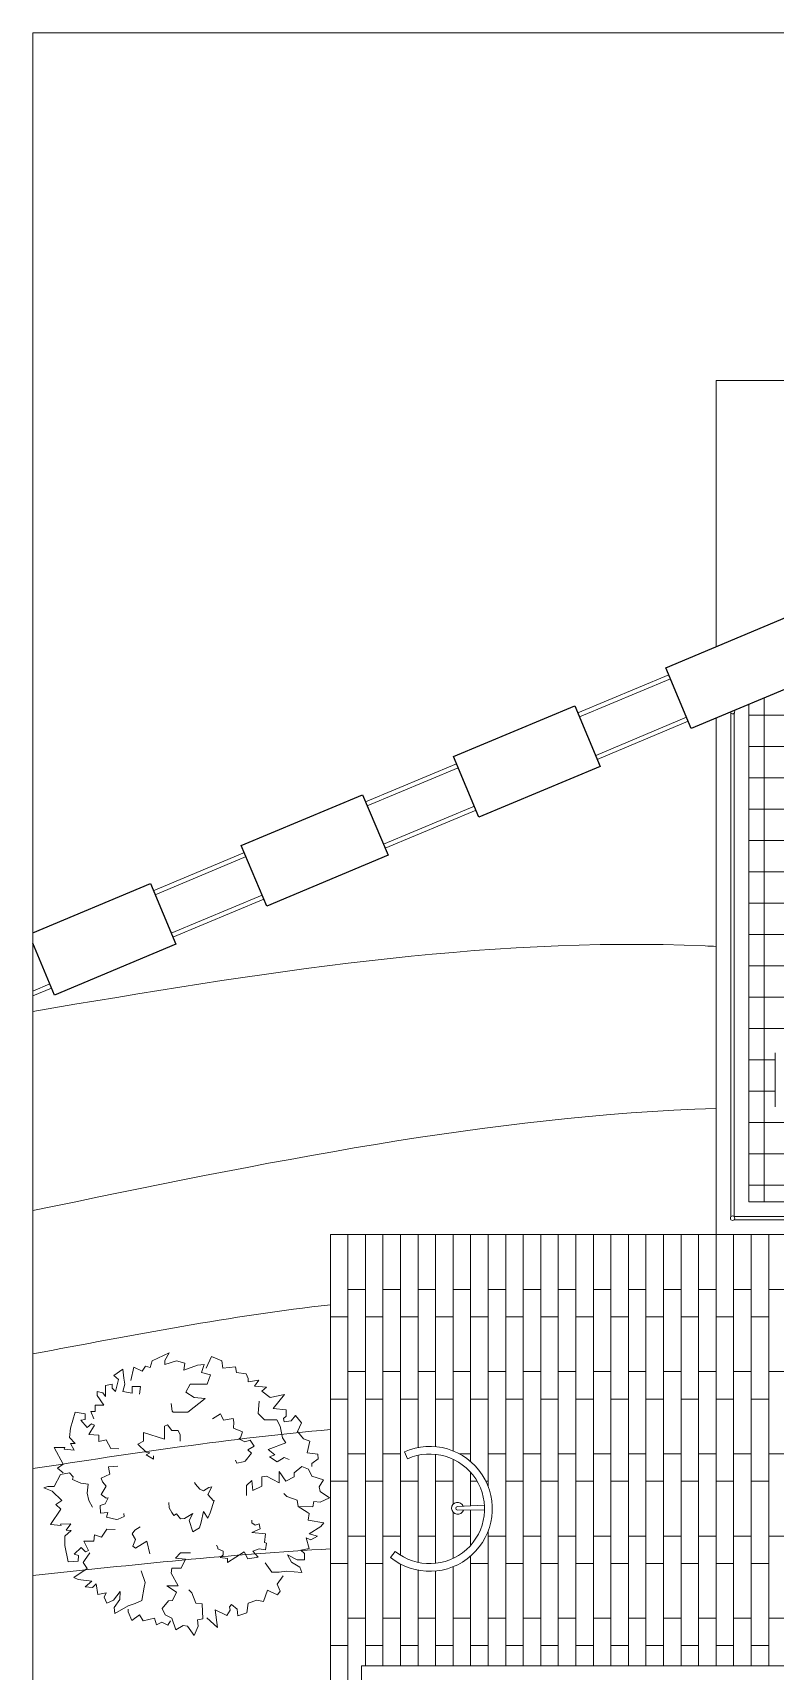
# Model space of a CAD drawing. Header units: millimetres. Extents: x 19901 to 59163, y 13732 to 30178.
# Drawn here: x 26307 to 26985, y 16444 to 17939 of the extents above; entities that cross this region are included whole.
import ezdxf

# ---------------------------------------------------------------- set-up
doc = ezdxf.new("R2010")
doc.units = ezdxf.units.MM
doc.layers.get('0').update_dxf_attribs({"lineweight": 18})
for name, color, linetype, lineweight in [('A-FURN', 8, 'Continuous', 13), ('Curve di livello', 6, 'Continuous', 9), ('MURO', 1, 'Continuous', 25), ('Pavimentazione esterna', 51, 'Continuous', 15), ('Verde', 86, 'Continuous', 5), ('Vetro', 150, 'Continuous', 15), ('Wall', 255, 'Continuous', 20)]:
    doc.layers.add(name, color=color, linetype=linetype, lineweight=lineweight)

msp = doc.modelspace()

# ---------------------------------------------------------------- hatches: boundary and pattern name
at = {"layer": 'Pavimentazione esterna'}
h = msp.add_hatch(dxfattribs=at)
h.set_pattern_fill('ANSI37', color=256, scale=9, angle=45)
h.paths.add_polyline_path([(27352.7, 17422.1), (27356.1, 17422.1), (27356.1, 17424.8), (27356.1, 17489.3), (27356.1, 17492), (27295.8, 17466.7), (27293.1, 17473.2), (27210.1, 17438.4), (27212.8, 17432), (27102.1, 17385.6), (27099.4, 17392.1), (27057.9, 17374.7), (27289.4, 17367.1), (27289.4, 17372.1), (27322.6, 17372.1), (27322.6, 17391.9, -0.704719), (27322.4, 17402.2, -1.202589), (27326.3, 17402.2, -0.704719), (27326.1, 17391.9), (27326.1, 17372.1), (27352.4, 17372.1)])
h.paths.add_polyline_path([(27359.6, 17177.7), (27356.1, 17177.7), (27356.1, 17173.9), (27283.7, 17173.9, 0.399072), (27356.1, 17105.2), (27359.6, 17105.2)])
h.paths.add_polyline_path([(27057.9, 17374.7), (27016.4, 17357.3), (27019.1, 17350.9), (26961.1, 17326.6), (26961.1, 17047.2), (27057.9, 17047.2)])
h.paths.add_polyline_path([(27266.5, 17367.9), (27057.9, 17374.7), (27057.9, 17047.2), (27256, 17047.2)])
h.paths.add_polyline_path([(27241.2, 17248.7, -1), (27081.2, 17248.7, -1)], flags=16)
h.paths.add_polyline_path([(27230.3, 17248.7, -1), (27092.1, 17248.7, -1)], flags=0)
h = msp.add_hatch(dxfattribs=at)
h.set_pattern_fill('ANSI37', color=256, scale=9, angle=45)
h.paths.add_polyline_path([(27057.9, 17047.2), (26961.1, 17047.2), (26961.1, 16872.6), (27057.9, 16872.6)])
h.paths.add_polyline_path([(27037.1, 17012.6), (27037.1, 17008.4), (27038.2, 17008.4), (27038.2, 16961.1), (27037.1, 16961.1), (27037.1, 16956.9), (26986.4, 16956.9), (26986.4, 16958.9), (26986.4, 16959.3), (26985.1, 16959.3), (26985.1, 17008.5), (26986.4, 17008.5), (26986.3, 17008.9), (26986.3, 17009.8), (26986.3, 17010.6), (26986.4, 17010.6), (26986.3, 17011), (26986.3, 17011.9), (26986.3, 17012.6)], flags=16)
h.paths.add_polyline_path([(26998.8, 16959), (27037.1, 16959), (27037.1, 16958.9), (26998.8, 16958.9)], flags=0)
h.paths.add_polyline_path([(27190.5, 17047.2), (27057.9, 17047.2), (27057.9, 16872.6), (27190.5, 16872.6)])
h.paths.add_polyline_path([(27084.5, 17035), (27164.4, 17035), (27164.4, 16991), (27084.5, 16991)], flags=16)
h.paths.add_polyline_path([(27074.9, 16962), (27122.3, 16962), (27122.3, 16960.9), (27126.6, 16960.9), (27126.6, 16962), (27173.9, 16962), (27173.9, 16960.9), (27178.1, 16960.9), (27178.1, 16910.1), (27177.4, 16910.1), (27176.5, 16910.1), (27176.1, 16910.1), (27176, 16910.1), (27176, 16910.1), (27175.3, 16910.1), (27174.4, 16910.1), (27174, 16910.1), (27174, 16908.9), (27124.8, 16908.9), (27124.8, 16910.1), (27124.5, 16910.1), (27124.1, 16910.1), (27124.1, 16908.9), (27074.9, 16908.9), (27074.9, 16910.1), (27074.1, 16910.1), (27073.3, 16910.1), (27072.9, 16910.1), (27072.8, 16910.1), (27072.8, 16910.1), (27072, 16910.1), (27071.2, 16910.1), (27070.8, 16910.1), (27070.8, 16960.9), (27074.9, 16960.9)], flags=16)
h.paths.add_polyline_path([(27072.9, 16922.6), (27074.8, 16922.6), (27074.8, 16918.9), (27122.4, 16918.9), (27122.4, 16922.6), (27124.4, 16922.6), (27124.4, 16960.9), (27124.5, 16960.9), (27124.5, 16922.6), (27122.4, 16922.6), (27122.4, 16910.3), (27074.8, 16910.3), (27074.8, 16910.1), (27072.9, 16910.1)], flags=0)
h.paths.add_polyline_path([(27256, 17047.2), (27190.5, 17047.2), (27190.5, 16872.6), (27356.1, 16872.6)])
h.paths.add_polyline_path([(27210.7, 17008.4), (27211.7, 17008.4), (27211.7, 17012.6), (27262.5, 17012.6), (27262.6, 17011.9), (27262.6, 17011), (27262.5, 17010.6), (27262.5, 17010.5), (27262.5, 17010.5), (27262.6, 17009.8), (27262.6, 17008.9), (27262.5, 17008.5), (27263.8, 17008.5), (27263.8, 16959.3), (27262.5, 16959.3), (27262.5, 16959), (27262.5, 16956.9), (27211.7, 16956.9), (27211.7, 16961.1), (27210.7, 16961.1)], flags=16)
h.paths.add_polyline_path([(27250.1, 16958.9), (27211.7, 16958.9), (27211.7, 16959), (27250.1, 16959)], flags=0)

# ---------------------------------------------------------------- linework, layer by layer
for q in [(28307.6, 17939.2), (26307.6, 15939.2)]:
    msp.add_line((26307.6, 17939.2), q)
at = {"layer": 'A-FURN', "lineweight": 20}
msp.add_line((26985.1, 17008.5), (26985.1, 16959.3), dxfattribs=at)
at = {"layer": 'A-FURN'}
for p, q in [((26719.7, 16595.6), (26695, 16594.6)), ((26719.7, 16591.4), (26695.1, 16591.2))]:
    msp.add_line(p, q, dxfattribs=at)
for radius, start, end in [(5.48, 19.9829, 342.5641), (1.67, 94.1189, 268.428)]:
    msp.add_arc((26695.2, 16592.9), radius, start, end, dxfattribs=at)
at = {"layer": 'Curve di livello'}
msp.add_open_spline([(26307.6, 17046.3), (26512.1, 17080.7), (26720, 17115.6), (26927.8, 17105.7), (26931.1, 17105.6)], degree=3, knots=[0, 0, 0, 0, 616.486041, 626.504857, 626.504857, 626.504857, 626.504857], dxfattribs=at)
for points in [[(26307.6, 16864.5), (26516.3, 16907.8), (26725, 16951.2), (26931.1, 16957.7)], [(26307.5, 16733.7), (26398.3, 16751), (26489, 16768.4), (26579.1, 16778.6)], [(26307.5, 16629.1), (26398.2, 16643), (26488.8, 16656.9), (26579.1, 16664.7)], [(26307.5, 16531.6), (26398.2, 16541.3), (26488.8, 16551), (26579.1, 16555.9)]]:
    msp.add_open_spline(points, degree=3, dxfattribs=at)
at = {"layer": 'MURO'}
for p, q in [((26885.3, 17359.9), (26995.9, 17406.2)), ((26908.4, 17304.5), (26885.3, 17359.9)), ((27019.1, 17350.9), (26908.4, 17304.5)), ((26691.6, 17278.8), (26802.2, 17325.1)), ((26802.2, 17325.1), (26825.4, 17269.8)), ((26714.7, 17223.4), (26691.6, 17278.8)), ((26825.4, 17269.8), (26714.7, 17223.4)), ((26497.8, 17197.6), (26608.5, 17244)), ((26608.5, 17244), (26631.7, 17188.7)), ((26521, 17142.3), (26497.8, 17197.6)), ((26631.7, 17188.7), (26521, 17142.3)), ((26307.6, 17118), (26414.8, 17162.9)), ((26414.8, 17162.9), (26438, 17107.5)), ((26327.3, 17061.2), (26307.6, 17108.4)), ((26438, 17107.5), (26327.3, 17061.2))]:
    msp.add_line(p, q, dxfattribs=at)
at = {"layer": 'Pavimentazione esterna'}
for p, q in [((26611.1, 16842.6), (26595.1, 16842.6)), ((26643.1, 16842.6), (26627.1, 16842.6)), ((26675.1, 16842.6), (26659.1, 16842.6)), ((26707.1, 16842.6), (26691.1, 16842.6)), ((26739.1, 16842.6), (26723.1, 16842.6)), ((26771.1, 16842.6), (26755.1, 16842.6)), ((26803.1, 16842.6), (26787.1, 16842.6)), ((26835.1, 16842.6), (26819.1, 16842.6)), ((26867.1, 16842.6), (26851.1, 16842.6)), ((26899.1, 16842.6), (26883.1, 16842.6)), ((26931.1, 16842.6), (26915.1, 16842.6)), ((26947.1, 16842.6), (26963.1, 16842.6)), ((26979.1, 16842.6), (26995.1, 16842.6))]:
    msp.add_line(p, q, dxfattribs=at)
for points in [[(26579.1, 16842.6), (26595.1, 16842.6), (26595.1, 16767.6), (26579.1, 16767.6), (26579.1, 16842.6)], [(26611.1, 16842.6), (26627.1, 16842.6), (26627.1, 16767.6), (26611.1, 16767.6), (26611.1, 16842.6)], [(26643.1, 16842.6), (26659.1, 16842.6), (26659.1, 16767.6), (26643.1, 16767.6), (26643.1, 16842.6)], [(26675.1, 16842.6), (26691.1, 16842.6), (26691.1, 16767.6), (26675.1, 16767.6), (26675.1, 16842.6)], [(26707.1, 16842.6), (26723.1, 16842.6), (26723.1, 16767.6), (26707.1, 16767.6), (26707.1, 16842.6)], [(26739.1, 16842.6), (26755.1, 16842.6), (26755.1, 16767.6), (26739.1, 16767.6), (26739.1, 16842.6)], [(26771.1, 16842.6), (26787.1, 16842.6), (26787.1, 16767.6), (26771.1, 16767.6), (26771.1, 16842.6)], [(26803.1, 16842.6), (26819.1, 16842.6), (26819.1, 16767.6), (26803.1, 16767.6), (26803.1, 16842.6)], [(26835.1, 16842.6), (26851.1, 16842.6), (26851.1, 16767.6), (26835.1, 16767.6), (26835.1, 16842.6)], [(26867.1, 16842.6), (26883.1, 16842.6), (26883.1, 16767.6), (26867.1, 16767.6), (26867.1, 16842.6)], [(26899.1, 16842.6), (26915.1, 16842.6), (26915.1, 16767.6), (26899.1, 16767.6), (26899.1, 16842.6)], [(26931.1, 16842.6), (26947.1, 16842.6), (26947.1, 16767.6), (26931.1, 16767.6), (26931.1, 16842.6)], [(26963.1, 16842.6), (26979.1, 16842.6), (26979.1, 16767.6), (26963.1, 16767.6), (26963.1, 16842.6)], [(26595.1, 16792.6), (26611.1, 16792.6), (26611.1, 16717.6), (26595.1, 16717.6), (26595.1, 16792.6)], [(26627.1, 16792.6), (26643.1, 16792.6), (26643.1, 16717.6), (26627.1, 16717.6), (26627.1, 16792.6)], [(26659.1, 16792.6), (26675.1, 16792.6), (26675.1, 16717.6), (26659.1, 16717.6), (26659.1, 16792.6)], [(26691.1, 16792.6), (26707.1, 16792.6), (26707.1, 16717.6), (26691.1, 16717.6), (26691.1, 16792.6)], [(26723.1, 16792.6), (26739.1, 16792.6), (26739.1, 16717.6), (26723.1, 16717.6), (26723.1, 16792.6)], [(26755.1, 16792.6), (26771.1, 16792.6), (26771.1, 16717.6), (26755.1, 16717.6), (26755.1, 16792.6)], [(26787.1, 16792.6), (26803.1, 16792.6), (26803.1, 16717.6), (26787.1, 16717.6), (26787.1, 16792.6)], [(26819.1, 16792.6), (26835.1, 16792.6), (26835.1, 16717.6), (26819.1, 16717.6), (26819.1, 16792.6)], [(26851.1, 16792.6), (26867.1, 16792.6), (26867.1, 16717.6), (26851.1, 16717.6), (26851.1, 16792.6)], [(26883.1, 16792.6), (26899.1, 16792.6), (26899.1, 16717.6), (26883.1, 16717.6), (26883.1, 16792.6)], [(26915.1, 16792.6), (26931.1, 16792.6), (26931.1, 16717.6), (26915.1, 16717.6), (26915.1, 16792.6)], [(26947.1, 16792.6), (26963.1, 16792.6), (26963.1, 16717.6), (26947.1, 16717.6), (26947.1, 16792.6)], [(26979.1, 16792.6), (26995.1, 16792.6), (26995.1, 16717.6), (26979.1, 16717.6), (26979.1, 16792.6)], [(26579.1, 16767.6), (26595.1, 16767.6), (26595.1, 16692.6), (26579.1, 16692.6), (26579.1, 16767.6)], [(26611.1, 16767.6), (26627.1, 16767.6), (26627.1, 16692.6), (26611.1, 16692.6), (26611.1, 16767.6)], [(26643.1, 16767.6), (26659.1, 16767.6), (26659.1, 16692.6), (26643.1, 16692.6), (26643.1, 16767.6)], [(26675.1, 16767.6), (26691.1, 16767.6), (26691.1, 16692.6), (26675.1, 16692.6), (26675.1, 16767.6)], [(26707.1, 16767.6), (26723.1, 16767.6), (26723.1, 16692.6), (26707.1, 16692.6), (26707.1, 16767.6)], [(26739.1, 16767.6), (26755.1, 16767.6), (26755.1, 16692.6), (26739.1, 16692.6), (26739.1, 16767.6)], [(26771.1, 16767.6), (26787.1, 16767.6), (26787.1, 16692.6), (26771.1, 16692.6), (26771.1, 16767.6)], [(26803.1, 16767.6), (26819.1, 16767.6), (26819.1, 16692.6), (26803.1, 16692.6), (26803.1, 16767.6)], [(26835.1, 16767.6), (26851.1, 16767.6), (26851.1, 16692.6), (26835.1, 16692.6), (26835.1, 16767.6)], [(26867.1, 16767.6), (26883.1, 16767.6), (26883.1, 16692.6), (26867.1, 16692.6), (26867.1, 16767.6)], [(26899.1, 16767.6), (26915.1, 16767.6), (26915.1, 16692.6), (26899.1, 16692.6), (26899.1, 16767.6)], [(26931.1, 16767.6), (26947.1, 16767.6), (26947.1, 16692.6), (26931.1, 16692.6), (26931.1, 16767.6)], [(26963.1, 16767.6), (26979.1, 16767.6), (26979.1, 16692.6), (26963.1, 16692.6), (26963.1, 16767.6)], [(26595.1, 16717.6), (26611.1, 16717.6), (26611.1, 16642.6), (26595.1, 16642.6), (26595.1, 16717.6)], [(26627.1, 16717.6), (26643.1, 16717.6), (26643.1, 16642.6), (26627.1, 16642.6), (26627.1, 16717.6)], [(26659.1, 16717.6), (26675.1, 16717.6), (26675.1, 16649.1)], [(26659.1, 16648.3), (26659.1, 16717.6)], [(26691.1, 16717.6), (26707.1, 16717.6), (26707.1, 16642.6), (26696.7, 16642.6)], [(26691.1, 16645.2), (26691.1, 16717.6)], [(26723.1, 16717.6), (26739.1, 16717.6), (26739.1, 16642.6), (26723.1, 16642.6), (26723.1, 16717.6)], [(26755.1, 16717.6), (26771.1, 16717.6), (26771.1, 16642.6), (26755.1, 16642.6), (26755.1, 16717.6)], [(26787.1, 16717.6), (26803.1, 16717.6), (26803.1, 16642.6), (26787.1, 16642.6), (26787.1, 16717.6)], [(26819.1, 16717.6), (26835.1, 16717.6), (26835.1, 16642.6), (26819.1, 16642.6), (26819.1, 16717.6)], [(26851.1, 16717.6), (26867.1, 16717.6), (26867.1, 16642.6), (26851.1, 16642.6), (26851.1, 16717.6)], [(26883.1, 16717.6), (26899.1, 16717.6), (26899.1, 16642.6), (26883.1, 16642.6), (26883.1, 16717.6)], [(26915.1, 16717.6), (26931.1, 16717.6), (26931.1, 16642.6), (26915.1, 16642.6), (26915.1, 16717.6)], [(26947.1, 16717.6), (26963.1, 16717.6), (26963.1, 16642.6), (26947.1, 16642.6), (26947.1, 16717.6)], [(26979.1, 16717.6), (26995.1, 16717.6), (26995.1, 16642.6), (26979.1, 16642.6), (26979.1, 16717.6)], [(26579.1, 16692.6), (26595.1, 16692.6), (26595.1, 16617.6), (26579.1, 16617.6), (26579.1, 16692.6)], [(26611.1, 16692.6), (26627.1, 16692.6), (26627.1, 16617.6), (26611.1, 16617.6), (26611.1, 16692.6)], [(26643.1, 16692.6), (26659.1, 16692.6), (26659.1, 16648.3)], [(26659.1, 16641.2), (26659.1, 16617.6), (26643.1, 16617.6), (26643.1, 16692.6)], [(26675.1, 16692.6), (26691.1, 16692.6), (26691.1, 16645.2)], [(26675.1, 16649.1), (26675.1, 16692.6)], [(26707.1, 16692.6), (26723.1, 16692.6), (26723.1, 16617.6), (26720.9, 16617.6)], [(26707.1, 16635.4), (26707.1, 16692.6)], [(26739.1, 16692.6), (26755.1, 16692.6), (26755.1, 16617.6), (26739.1, 16617.6), (26739.1, 16692.6)], [(26771.1, 16692.6), (26787.1, 16692.6), (26787.1, 16617.6), (26771.1, 16617.6), (26771.1, 16692.6)], [(26803.1, 16692.6), (26819.1, 16692.6), (26819.1, 16617.6), (26803.1, 16617.6), (26803.1, 16692.6)], [(26835.1, 16692.6), (26851.1, 16692.6), (26851.1, 16617.6), (26835.1, 16617.6), (26835.1, 16692.6)], [(26867.1, 16692.6), (26883.1, 16692.6), (26883.1, 16617.6), (26867.1, 16617.6), (26867.1, 16692.6)], [(26899.1, 16692.6), (26915.1, 16692.6), (26915.1, 16617.6), (26899.1, 16617.6), (26899.1, 16692.6)], [(26931.1, 16692.6), (26947.1, 16692.6), (26947.1, 16617.6), (26931.1, 16617.6), (26931.1, 16692.6)], [(26963.1, 16692.6), (26979.1, 16692.6), (26979.1, 16617.6), (26963.1, 16617.6), (26963.1, 16692.6)], [(26595.1, 16642.6), (26611.1, 16642.6), (26611.1, 16567.6), (26595.1, 16567.6), (26595.1, 16642.6)], [(26627.1, 16642.6), (26643.1, 16642.6), (26643.1, 16567.6), (26627.1, 16567.6), (26627.1, 16642.6)], [(26675.1, 16642.1), (26675.1, 16567.6), (26659.1, 16567.6), (26659.1, 16641.2)], [(26691.1, 16637.6), (26691.1, 16617.6), (26675.1, 16617.6), (26675.1, 16642.1)], [(26723.1, 16642.6), (26739.1, 16642.6), (26739.1, 16567.6), (26723.1, 16567.6), (26723.1, 16572.3)], [(26723.1, 16612.4), (26723.1, 16642.6)], [(26755.1, 16642.6), (26771.1, 16642.6), (26771.1, 16567.6), (26755.1, 16567.6), (26755.1, 16642.6)], [(26787.1, 16642.6), (26803.1, 16642.6), (26803.1, 16567.6), (26787.1, 16567.6), (26787.1, 16642.6)], [(26819.1, 16642.6), (26835.1, 16642.6), (26835.1, 16567.6), (26819.1, 16567.6), (26819.1, 16642.6)], [(26851.1, 16642.6), (26867.1, 16642.6), (26867.1, 16567.6), (26851.1, 16567.6), (26851.1, 16642.6)], [(26883.1, 16642.6), (26899.1, 16642.6), (26899.1, 16567.6), (26883.1, 16567.6), (26883.1, 16642.6)], [(26915.1, 16642.6), (26931.1, 16642.6), (26931.1, 16567.6), (26915.1, 16567.6), (26915.1, 16642.6)], [(26947.1, 16642.6), (26963.1, 16642.6), (26963.1, 16567.6), (26947.1, 16567.6), (26947.1, 16642.6)], [(26979.1, 16642.6), (26995.1, 16642.6), (26995.1, 16567.6), (26979.1, 16567.6), (26979.1, 16642.6)], [(26691.1, 16596.6), (26691.1, 16637.6)], [(26707.1, 16625.6), (26707.1, 16595.1)], [(26579.1, 16617.6), (26595.1, 16617.6), (26595.1, 16542.6), (26579.1, 16542.6), (26579.1, 16617.6)], [(26611.1, 16617.6), (26627.1, 16617.6), (26627.1, 16542.6), (26611.1, 16542.6), (26611.1, 16617.6)], [(26643.1, 16617.6), (26659.1, 16617.6), (26659.1, 16543.5)], [(26643.1, 16550), (26643.1, 16617.6)], [(26675.1, 16617.6), (26691.1, 16617.6), (26691.1, 16596.6)], [(26675.1, 16542.6), (26675.1, 16617.6)], [(26707.1, 16617.6), (26712.9, 16617.6)], [(26739.1, 16617.6), (26755.1, 16617.6), (26755.1, 16542.6), (26739.1, 16542.6), (26739.1, 16617.6)], [(26771.1, 16617.6), (26787.1, 16617.6), (26787.1, 16542.6), (26771.1, 16542.6), (26771.1, 16617.6)], [(26803.1, 16617.6), (26819.1, 16617.6), (26819.1, 16542.6), (26803.1, 16542.6), (26803.1, 16617.6)], [(26835.1, 16617.6), (26851.1, 16617.6), (26851.1, 16542.6), (26835.1, 16542.6), (26835.1, 16617.6)], [(26867.1, 16617.6), (26883.1, 16617.6), (26883.1, 16542.6), (26867.1, 16542.6), (26867.1, 16617.6)], [(26899.1, 16617.6), (26915.1, 16617.6), (26915.1, 16542.6), (26899.1, 16542.6), (26899.1, 16617.6)], [(26931.1, 16617.6), (26947.1, 16617.6), (26947.1, 16542.6), (26931.1, 16542.6), (26931.1, 16617.6)], [(26963.1, 16617.6), (26979.1, 16617.6), (26979.1, 16542.6), (26963.1, 16542.6), (26963.1, 16617.6)], [(26707.1, 16591.3), (26707.1, 16567.6), (26691.1, 16567.6), (26691.1, 16589.2)], [(26691.1, 16589.2), (26691.1, 16547.1)], [(26707.1, 16559.1), (26707.1, 16591.3)], [(26595.1, 16567.6), (26611.1, 16567.6), (26611.1, 16492.6), (26595.1, 16492.6), (26595.1, 16567.6)], [(26643.1, 16542), (26643.1, 16492.6), (26627.1, 16492.6), (26627.1, 16567.6)], [(26723.1, 16567.6), (26739.1, 16567.6), (26739.1, 16492.6), (26723.1, 16492.6), (26723.1, 16567.6)], [(26755.1, 16567.6), (26771.1, 16567.6), (26771.1, 16492.6), (26755.1, 16492.6), (26755.1, 16567.6)], [(26787.1, 16567.6), (26803.1, 16567.6), (26803.1, 16492.6), (26787.1, 16492.6), (26787.1, 16567.6)], [(26819.1, 16567.6), (26835.1, 16567.6), (26835.1, 16492.6), (26819.1, 16492.6), (26819.1, 16567.6)], [(26851.1, 16567.6), (26867.1, 16567.6), (26867.1, 16492.6), (26851.1, 16492.6), (26851.1, 16567.6)], [(26883.1, 16567.6), (26899.1, 16567.6), (26899.1, 16492.6), (26883.1, 16492.6), (26883.1, 16567.6)], [(26915.1, 16567.6), (26931.1, 16567.6), (26931.1, 16492.6), (26915.1, 16492.6), (26915.1, 16567.6)], [(26947.1, 16567.6), (26963.1, 16567.6), (26963.1, 16492.6), (26947.1, 16492.6), (26947.1, 16567.6)], [(26979.1, 16567.6), (26995.1, 16567.6), (26995.1, 16492.6), (26979.1, 16492.6), (26979.1, 16567.6)], [(26579.1, 16542.6), (26595.1, 16542.6), (26595.1, 16467.6), (26579.1, 16467.6), (26579.1, 16542.6)], [(26611.1, 16542.6), (26627.1, 16542.6), (26627.1, 16467.6), (26611.1, 16467.6), (26611.1, 16542.6)], [(26659.1, 16536.4), (26659.1, 16467.6), (26643.1, 16467.6), (26643.1, 16542)], [(26675.1, 16535.6), (26675.1, 16492.6), (26659.1, 16492.6), (26659.1, 16536.4)], [(26691.1, 16539.5), (26691.1, 16467.6), (26675.1, 16467.6), (26675.1, 16535.6)], [(26707.1, 16549.3), (26707.1, 16492.6), (26691.1, 16492.6), (26691.1, 16539.5)], [(26707.1, 16542.6), (26723.1, 16542.6), (26723.1, 16467.6), (26707.1, 16467.6), (26707.1, 16542.6)], [(26739.1, 16542.6), (26755.1, 16542.6), (26755.1, 16467.6), (26739.1, 16467.6), (26739.1, 16542.6)], [(26771.1, 16542.6), (26787.1, 16542.6), (26787.1, 16467.6), (26771.1, 16467.6), (26771.1, 16542.6)], [(26803.1, 16542.6), (26819.1, 16542.6), (26819.1, 16467.6), (26803.1, 16467.6), (26803.1, 16542.6)], [(26835.1, 16542.6), (26851.1, 16542.6), (26851.1, 16467.6), (26835.1, 16467.6), (26835.1, 16542.6)], [(26867.1, 16542.6), (26883.1, 16542.6), (26883.1, 16467.6), (26867.1, 16467.6), (26867.1, 16542.6)], [(26899.1, 16542.6), (26915.1, 16542.6), (26915.1, 16467.6), (26899.1, 16467.6), (26899.1, 16542.6)], [(26931.1, 16542.6), (26947.1, 16542.6), (26947.1, 16467.6), (26931.1, 16467.6), (26931.1, 16542.6)], [(26963.1, 16542.6), (26979.1, 16542.6), (26979.1, 16467.6), (26963.1, 16467.6), (26963.1, 16542.6)], [(26595.1, 16492.6), (26611.1, 16492.6), (26611.1, 16449.2)], [(26607.6, 16417.6), (26595.1, 16417.6), (26595.1, 16492.6)], [(26627.1, 16492.6), (26643.1, 16492.6), (26643.1, 16449.2)], [(26627.1, 16449.2), (26627.1, 16492.6)], [(26659.1, 16492.6), (26675.1, 16492.6), (26675.1, 16449.2)], [(26659.1, 16449.2), (26659.1, 16492.6)], [(26691.1, 16492.6), (26707.1, 16492.6), (26707.1, 16449.2)], [(26691.1, 16449.2), (26691.1, 16492.6)], [(26723.1, 16492.6), (26739.1, 16492.6), (26739.1, 16449.2)], [(26723.1, 16449.2), (26723.1, 16492.6)], [(26755.1, 16492.6), (26771.1, 16492.6), (26771.1, 16449.2)], [(26755.1, 16449.2), (26755.1, 16492.6)], [(26787.1, 16492.6), (26803.1, 16492.6), (26803.1, 16449.2)], [(26787.1, 16449.2), (26787.1, 16492.6)], [(26819.1, 16492.6), (26835.1, 16492.6), (26835.1, 16449.2)], [(26819.1, 16449.2), (26819.1, 16492.6)], [(26851.1, 16492.6), (26867.1, 16492.6), (26867.1, 16449.2)], [(26851.1, 16449.2), (26851.1, 16492.6)], [(26883.1, 16492.6), (26899.1, 16492.6), (26899.1, 16449.2)], [(26883.1, 16449.2), (26883.1, 16492.6)], [(26915.1, 16492.6), (26931.1, 16492.6), (26931.1, 16449.2)], [(26915.1, 16449.2), (26915.1, 16492.6)], [(26947.1, 16492.6), (26963.1, 16492.6), (26963.1, 16449.2)], [(26947.1, 16449.2), (26947.1, 16492.6)], [(26979.1, 16492.6), (26995.1, 16492.6), (26995.1, 16449.2)], [(26979.1, 16449.2), (26979.1, 16492.6)], [(26579.1, 16467.6), (26595.1, 16467.6), (26595.1, 16392.6), (26579.1, 16392.6), (26579.1, 16467.6)], [(26931.1, 16467.6), (26947.1, 16467.6), (26947.1, 16449.2)], [(26931.1, 16449.2), (26931.1, 16467.6)], [(26963.1, 16467.6), (26979.1, 16467.6), (26979.1, 16449.2)], [(26963.1, 16449.2), (26963.1, 16467.6)]]:
    msp.add_lwpolyline(points, dxfattribs=at)
at = {"layer": 'Verde'}
for p, q in [((26649.4, 16638), (26646.6, 16644.4)), ((26638.3, 16553.5), (26633.9, 16548))]:
    msp.add_line(p, q, dxfattribs=at)
for points in [[(26410.5, 16722.7), (26414.5, 16721.3), (26416.3, 16727.5), (26432, 16734.6), (26427.9, 16727.9), (26427.9, 16724.2), (26438.7, 16727.5), (26446.3, 16725.4), (26445.4, 16718.8), (26457.9, 16723.4), (26463.8, 16724.2), (26461.5, 16716.7), (26469.6, 16714.6), (26466.5, 16706.3), (26451.2, 16706.3), (26447.2, 16698.8), (26454.8, 16693.9), (26464.7, 16693), (26449, 16680.6), (26435.5, 16680.6), (26434.7, 16681.4), (26433.8, 16688.5)], [(26465.6, 16720.9), (26470.5, 16731.3), (26479.9, 16727.5), (26480.8, 16720.9), (26492.4, 16722.1), (26493.3, 16716.7), (26502.3, 16715.5), (26504.1, 16711.3), (26504.1, 16708.4), (26513.9, 16709.7), (26509.9, 16704.2), (26520.7, 16703.4), (26516.6, 16699.7), (26524.2, 16694.1)], [(26363.2, 16674.6), (26360.5, 16681.3), (26364.5, 16681.3), (26364.5, 16687.1), (26372.2, 16687.1), (26366.3, 16695.8), (26366.3, 16699.6), (26371.3, 16698.3), (26373.9, 16695), (26373.9, 16705), (26379.8, 16706.2), (26379.8, 16702.5), (26382.9, 16699.6), (26385.6, 16710.4), (26381.6, 16714.1), (26389.6, 16719.9), (26390.5, 16711.6), (26391.4, 16706.2), (26389.6, 16699.6), (26398.1, 16697.9), (26398.1, 16704.1), (26405.8, 16704.1), (26404.9, 16697.1)], [(26410.5, 16722.7), (26407.2, 16718), (26399.7, 16721.6), (26397.1, 16709.4)], [(26514.1, 16690.6), (26513.2, 16679.4), (26519, 16673.6), (26530.1, 16673.6), (26533.2, 16667.8), (26535.3, 16657.1), (26538.5, 16652.5), (26522.2, 16646.4), (26528.5, 16641.6), (26523.5, 16639.9), (26530.6, 16635.3), (26536.8, 16639.2), (26541.6, 16637.5)], [(26524.2, 16694.1), (26537.2, 16696.6), (26526.8, 16684), (26538.6, 16682.7), (26538.6, 16677), (26536.4, 16674.7), (26537, 16671.9), (26543.4, 16672.8), (26547.3, 16677.6), (26552.7, 16670.9), (26549.2, 16662.9), (26554.5, 16656.2), (26560.2, 16654), (26557.8, 16643.5), (26560.3, 16643.1), (26567.7, 16642.2), (26568, 16638), (26562.3, 16633.9), (26562.2, 16631.1)], [(26335.1, 16625.4), (26330.2, 16629.6), (26335.1, 16633.3), (26327, 16648.3), (26336.9, 16648.3), (26336, 16647), (26345.4, 16645.8), (26341.8, 16652), (26346.3, 16652), (26340.9, 16657.4), (26341.8, 16666.1), (26346.3, 16680.7), (26355.3, 16679), (26355.3, 16674), (26351.2, 16673.2), (26357, 16666.6), (26361.1, 16669.9), (26363.8, 16668.6), (26358.8, 16660.3), (26367.8, 16659.5), (26367.8, 16653.7), (26374.5, 16655.3), (26378.6, 16647.4), (26385.9, 16647.1)], [(26471.5, 16674.6), (26478.7, 16679.1), (26479.6, 16677.3), (26481.7, 16673.2), (26490.4, 16674.8), (26491.1, 16671.4), (26490.7, 16666.1), (26498.9, 16662.8), (26497.2, 16657.2), (26495.6, 16656.4), (26501, 16653.6), (26505.8, 16655), (26509.6, 16649.5), (26503.7, 16646.1), (26507.2, 16643.2), (26501.3, 16636), (26499.6, 16635.2), (26493.7, 16634.1), (26492.4, 16636.7)], [(26417.8, 16640.9), (26417.8, 16637.6), (26411.1, 16641.7), (26414.2, 16643.4), (26411.1, 16644.2), (26403.5, 16651.3), (26408.4, 16654.2), (26408.4, 16662.1), (26427.6, 16655.9), (26427.6, 16667.9), (26430.3, 16669.2), (26434.4, 16663.8), (26440.2, 16663.8), (26442, 16660), (26442, 16654.2)], [(26333.9, 16600), (26325.2, 16608.4), (26317.6, 16611.7), (26321.2, 16612.9), (26327, 16612.9), (26332.9, 16623.8), (26340.9, 16625.4), (26344.5, 16621.7), (26343.6, 16619.2), (26351.2, 16615.9), (26357.9, 16615), (26357, 16606.7), (26358.8, 16600.1), (26362, 16593.8)], [(26385.2, 16631.3), (26376.7, 16630.7), (26377, 16628.6), (26377.8, 16624.1), (26369.8, 16620.3), (26371.2, 16617.1), (26374.6, 16613.1), (26370, 16605.5), (26374.6, 16602.1), (26376.4, 16602.4), (26373.7, 16596.9), (26368.9, 16595.3), (26369.2, 16588.6), (26375.9, 16589.2), (26374.8, 16584.9), (26383.8, 16582.6), (26385.5, 16582.9), (26391, 16585.5), (26390.5, 16588.3)], [(26502.5, 16604.5), (26502.5, 16613.6), (26507.4, 16618.2), (26508.3, 16609), (26516.4, 16613.2), (26516.4, 16621.5), (26520.9, 16622.3), (26532.5, 16616.1), (26532.5, 16626.5), (26538.4, 16617.8), (26546, 16621.5), (26546, 16625.2), (26553.1, 16631.1), (26559, 16628.6), (26562.1, 16622.3), (26572.8, 16619), (26568.8, 16612.4), (26569.7, 16608.2), (26578.2, 16602.4), (26569.7, 16598.6), (26563.9, 16599.1), (26563, 16594.1), (26549.6, 16594.5), (26548.7, 16600.3), (26539.3, 16603.6), (26536.6, 16606.5)], [(26431.7, 16598.3), (26431.9, 16593.2), (26434.5, 16589), (26436.1, 16586.4), (26438.6, 16587.9), (26442.4, 16583.4), (26446.1, 16583.6), (26453.6, 16588.2), (26450.2, 16581.8), (26453.7, 16571.4), (26459.7, 16575.1), (26461.3, 16580.3), (26463.2, 16589.9), (26467.4, 16584), (26469.3, 16588.9), (26473, 16600.1), (26472.3, 16599.7), (26467.3, 16605.5), (26470.8, 16612.5), (26468.2, 16611.9), (26463.3, 16608.9), (26459.9, 16610.4), (26456.1, 16615), (26455.2, 16616.5)], [(26333.9, 16600), (26328.6, 16596.4), (26333.1, 16592.2), (26323.7, 16578), (26333.5, 16577.1), (26332.7, 16578.4), (26342.2, 16578.8), (26338.1, 16572.9), (26342.5, 16572.5), (26336.6, 16567.6), (26336.7, 16558.8), (26339.8, 16543.9), (26348.9, 16544.7), (26349.3, 16549.7), (26345.4, 16550.9), (26351.8, 16557), (26355.5, 16553.3), (26358.3, 16554.3), (26354.2, 16563), (26363.2, 16563), (26363.8, 16568.8), (26370.3, 16566.5), (26375.1, 16574), (26382.7, 16573.6)], [(26475.1, 16559.2), (26476.4, 16557.1), (26476.4, 16555.8), (26481.3, 16553.8), (26481.3, 16550.4), (26478.6, 16547.9), (26485.3, 16547.1), (26485.3, 16543.4), (26500.5, 16553.3), (26503.7, 16546.7), (26513.1, 16548.3), (26508.2, 16553.8), (26514, 16555.8), (26519.8, 16555), (26520.7, 16561.2), (26518.9, 16561.7), (26519.8, 16569.5), (26507.3, 16570.8), (26514.9, 16574.1), (26514, 16578.7), (26510.4, 16577.4), (26507.3, 16579.5), (26507.3, 16582)], [(26549.6, 16594.5), (26557.8, 16589.5), (26559.6, 16588.3), (26558.7, 16582), (26573.1, 16579.6), (26570.4, 16576.2), (26559.6, 16569.6), (26567.3, 16567.5), (26561.4, 16564.2), (26556.9, 16565.8), (26559.6, 16556.3), (26552, 16554.6), (26555.6, 16551.7), (26555.6, 16545.9), (26548.9, 16545.9), (26539.9, 16550.5), (26543.5, 16543.8), (26551.1, 16539.2), (26552.9, 16534.2), (26539, 16535.5), (26532.3, 16534.7), (26525.6, 16534.7), (26519.6, 16543)], [(26414.2, 16551.2), (26411.6, 16562.8), (26401.2, 16556.6), (26398.8, 16558.2), (26401.3, 16564.5), (26398.3, 16569.5), (26400.6, 16572.9), (26405.6, 16575.9)], [(26359.6, 16552.2), (26354.7, 16545.2), (26353.6, 16543.3), (26357, 16538), (26345.1, 16529.8), (26348.9, 16527.9), (26361.4, 16526.3), (26355.4, 16521.2), (26362.1, 16520.6), (26365.4, 16524), (26367, 16514.2), (26374.6, 16515.9), (26372.5, 16511.7), (26375, 16506.4), (26381.1, 16509.2), (26387.3, 16517.1), (26386.8, 16509.6), (26381.8, 16502.3), (26382.3, 16497), (26394.4, 16503.9), (26400.8, 16505.9), (26406.9, 16508.7), (26409.3, 16520.8), (26410.2, 16525.3), (26406.3, 16535.9)], [(26451.4, 16552.4), (26442.2, 16552.3), (26437.7, 16547.3), (26446.9, 16546.5), (26442.9, 16538.4), (26434.5, 16538.3), (26433.8, 16533.8), (26440.2, 16522.2), (26429.8, 16522.1), (26438.7, 16516.4), (26435, 16508.7), (26431.3, 16508.6), (26425.6, 16501.4), (26428.2, 16495.6), (26434.5, 16492.6), (26438, 16481.9), (26444.6, 16486), (26448.7, 16485.2), (26454.7, 16476.8), (26458.3, 16485.3), (26457.8, 16491.2), (26462.8, 16492.1), (26462.1, 16505.6), (26456.3, 16506.4), (26452.8, 16515.7), (26449.8, 16518.4)], [(26466.3, 16493.1), (26476, 16484.1), (26473.9, 16500.3), (26484.6, 16495.1), (26487.6, 16499.9), (26486.9, 16503), (26489, 16505.1), (26493.9, 16500.9), (26494.6, 16494.8), (26502.7, 16497.6), (26504, 16506.2), (26512.1, 16509), (26518.1, 16507.9), (26521.7, 16518.1), (26524, 16517), (26530.7, 16513.9), (26533.2, 16517.3), (26530.5, 16523.8), (26536.1, 16531.4)], [(26394.4, 16500.8), (26394.4, 16498.5), (26397.9, 16490.5), (26404.8, 16495.6), (26408.1, 16490.1), (26418.6, 16492.7), (26420.5, 16486.5), (26425.2, 16489.1), (26430.6, 16486.2), (26433.1, 16490.2)]]:
    msp.add_lwpolyline(points, dxfattribs=at)
for radius in [57, 50]:
    msp.add_arc((26669.8, 16592.4), radius, 231.0093, 114.0253, dxfattribs=at)
at = {"layer": 'Vetro'}
for p, q in [((26888, 17353.4), (26804.9, 17318.6)), ((26889.5, 17349.7), (26806.5, 17315)), ((26904.2, 17314.7), (26821.2, 17279.9)), ((26944.6, 16858.9), (26944.6, 17318.4)), ((26947.6, 16859.1), (26947.6, 17318.4)), ((26905.7, 17311), (26822.7, 17276.2)), ((26694.3, 17272.3), (26611.2, 17237.5)), ((26695.8, 17268.6), (26612.8, 17233.8)), ((26710.5, 17233.6), (26627.5, 17198.8)), ((26712, 17229.9), (26629, 17195.1)), ((26500.6, 17191.2), (26417.5, 17156.4)), ((26502.1, 17187.5), (26419.1, 17152.7)), ((26516.8, 17152.4), (26433.8, 17117.7)), ((26518.3, 17148.8), (26435.3, 17114)), ((26308.4, 17106.4), (26307.6, 17106)), ((26323.1, 17071.3), (26307.6, 17064.8)), ((26324.6, 17067.6), (26307.6, 17060.5)), ((27353.8, 16856.1), (26947.4, 16856.1)), ((26947.6, 16859.1), (27353.8, 16859.1))]:
    msp.add_line(p, q, dxfattribs=at)
msp.add_circle((26946.1, 16857.6), 2, dxfattribs=at)
msp.add_arc((26946.1, 17319.7), 2, 185.882, 39.5596, dxfattribs=at)
at = {"layer": 'Wall'}
for p, q in [((26931.1, 17621.9), (27512.3, 17622.4)), ((26931.1, 17621.9), (26931.1, 17379.1)), ((26931.1, 16842.6), (26931.1, 17314)), ((26961.1, 16872.6), (26961.1, 17326.6)), ((27356.1, 16872.6), (26961.1, 16872.6)), ((27361.1, 16842.6), (26931.1, 16842.6)), ((26607.6, 15939.2), (26607.6, 16449.2)), ((26607.6, 16449.2), (27147.6, 16449.2))]:
    msp.add_line(p, q, dxfattribs=at)

doc.saveas('drawing.dxf')
